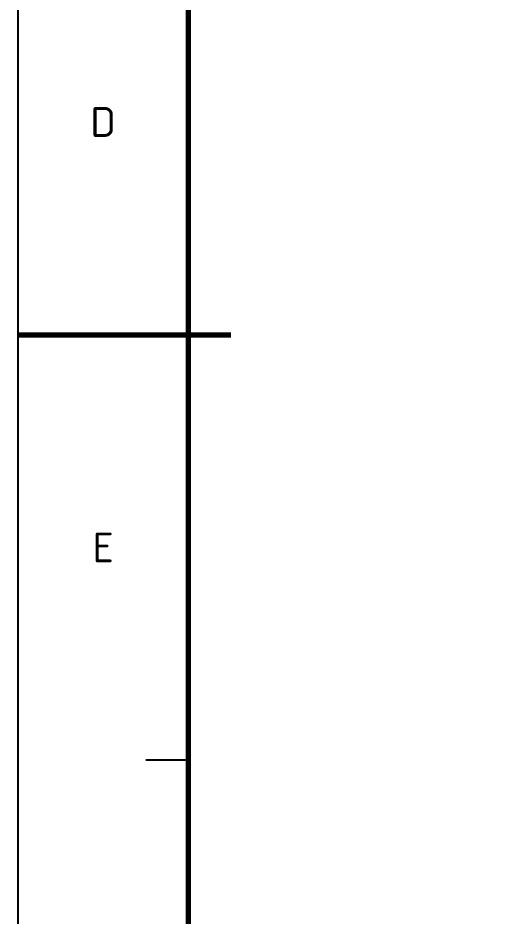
# Model space of a CAD drawing. Header units: millimetres. Extents: x 0 to 594, y 0 to 420.
# Drawn here: x 0 to 57.9, y 141.7 to 247.2 of the extents above; entities that cross this region are included whole.
import ezdxf
from ezdxf.enums import TextEntityAlignment as Align

# ---------------------------------------------------------------- set-up
doc = ezdxf.new("R2010")
doc.units = ezdxf.units.MM
for name, color, linetype, lineweight in [('06-TEXTO', 7, 'CONTINUOUS', 25), ('07-RECUADRO', 7, 'CONTINUOUS', 70), ('08-FINA', 5, 'CONTINUOUS', 25)]:
    doc.layers.add(name, color=color, linetype=linetype, lineweight=lineweight)
doc.styles.add('ISO3098', font='isocpeur.ttf')

msp = doc.modelspace()

# ---------------------------------------------------------------- linework, layer by layer
at = {"layer": '07-RECUADRO'}
msp.add_line((0, 210), (25, 210), dxfattribs=at)
msp.add_lwpolyline([(20, 10), (584, 10), (584, 410), (20, 410)], close=True, dxfattribs=at)
at = {"layer": '08-FINA'}
msp.add_line((20, 160), (15, 160), dxfattribs=at)
msp.add_lwpolyline([(0, 0), (594, 0), (594, 420), (0, 420)], close=True, dxfattribs=at)

# ---------------------------------------------------------------- texts
at = {"layer": '06-TEXTO', "style": 'ISO3098'}
for s, p in [('D', (10, 235)), ('E', (10, 185))]:
    msp.add_text(s, height=3.5, dxfattribs=at).set_placement(p, align=Align.MIDDLE_CENTER)

doc.saveas('drawing.dxf')
